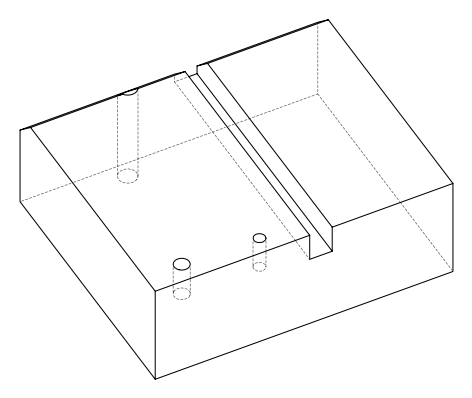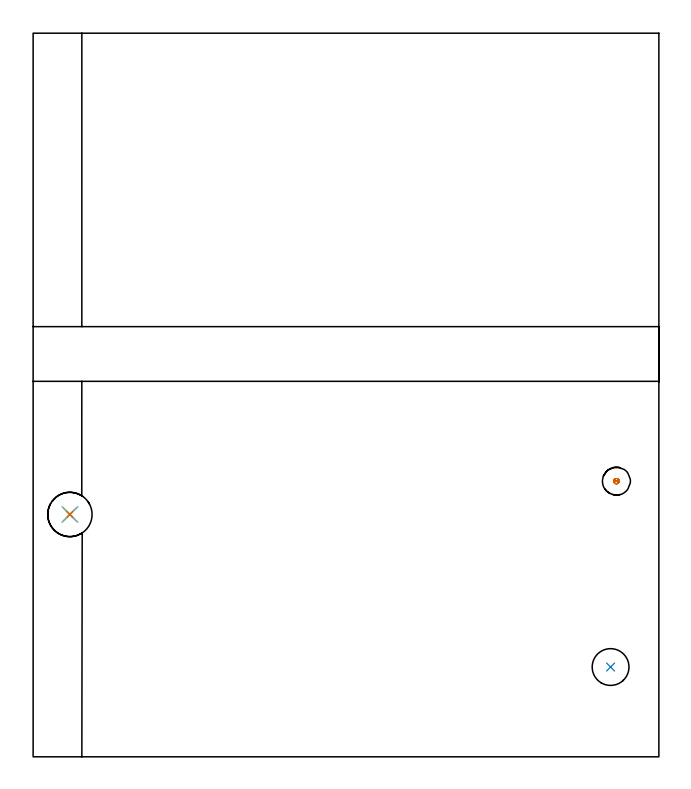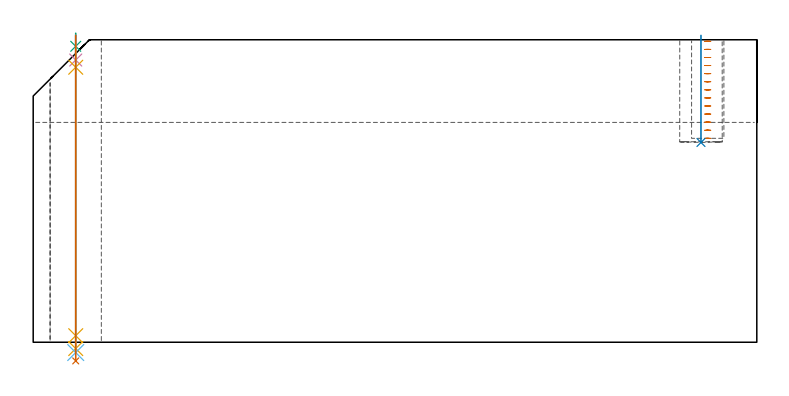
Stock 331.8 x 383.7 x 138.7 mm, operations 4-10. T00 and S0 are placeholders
(PLAN: 10 operations, 8 tool changes, 42.9 min)
(1 AREA_MILL | FG_CHAMFER_SURFACE | UGT0205_001 | 15.28 min | 68732 mm3)
(2 AREA_MILL_1 | FG_CHAMFER_SURFACE_1 | UGT0205_001 | 12.68 min | 54556 mm3)
(3 MILL_RECTANGULAR_SLOT | SLOT_RECTANGULAR | UGT0201_094 | Follow Part, ap 5, ae 75% | 12.18 min | 359152 mm3)
(4 MILL_BLIND_HOLE_FROM_SOLID_MATERIAL | STEP1POCKET | NXT0201_011 | Spiral | 0.7 min | 7743 mm3)
(5 INDEXABLE_INSERT_DRILL_BLIND_HOLE_FROM_SOLID | STEP1POCKET_1 | NXT0302_010 | 0.2 min | 14088 mm3)
(6 SPOT_DRILL | STEP1HOLE | NXT0321_9005460120000 | 0.05 min | 3 mm3)
(7 DRILL_BLIND_HOLE_INTO_CENTER | STEP1HOLE | NXT0301_033 | 0.05 min | 178 mm3)
(8 GUN_DRILL_THROUGH_HOLE | STEP1HOLE | UGT0307_002 | 0.62 min | 3653 mm3)
(9 SPADE_DRILL_TO_ENLARGE_THROUGH_HOLE | STEP1HOLE | UGT0306_005 | 0.58 min | 18183 mm3)
(10 DRILL_TO_ENLARGE_THROUGH_HOLE | STEP1HOLE | UGT0301_056 | 0.6 min | 35434 mm3)
(TOOL UGT0205_001 | Chamfer Mill 20 x 3 x 45 deg. | D20 FL50 Z2)
(TOOL UGT0201_094 | End mill 20 mm | D20 FL38 Z4)
(TOOL NXT0201_011 | ENDMILL 12mm [2P460-1200-NA 1630] | D12 FL38 Z6)
(TOOL NXT0302_010 | Index. Insert Drill 19.5mm [880-D1950L25-05] | D19.5 PA176 FL98 Z2)
(TOOL NXT0321_9005460120000 | NC Spot Drill, 142deg, 12mm, Carbide, Uncoated | D12 PA142 FL30 Z2)
(TOOL NXT0301_033 | Carbide Drill 6.2mm [860.1-0620-031A1-MM 2214] | D6.2 PA140 FL53 Z2)
(TOOL UGT0307_002 | Gun Drill 6 mm | D6 PA130 FL24 Z1)
(TOOL UGT0306_005 | Spade Drill 14.5mm | D14.5 PA132 FL10 Z2)
(TOOL UGT0301_056 | Twist Drill 23.5 mm | D23.5 PA118 FL155 Z2)
(OP 4 MILL_BLIND_HOLE_FROM_SOLID_MATERIAL)
G17 G21 G94 G90
T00 M6
G54
G17 G0 G90 X309.3 Y146.2 S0 M3
G43 Z148.7 H1
Z137.992
G94 G3 X310. Y146.9 R0.7 F250.
X309.3 Y147.6 R0.7
X307.9 Y146.2 R1.4
X309.3 Y147.6 R-1.4
X308.6 Y146.9 R0.7
X309.3 Y146.2 R0.7
G0 Z134.285
G3 X310. Y146.9 R0.7
X309.3 Y147.6 R0.7
X307.9 Y146.2 R1.4
X309.3 Y147.6 R-1.4
X308.6 Y146.9 R0.7
X309.3 Y146.2 R0.7
G0 Z130.577
G3 X310. Y146.9 R0.7
X309.3 Y147.6 R0.7
X307.9 Y146.2 R1.4
X309.3 Y147.6 R-1.4
X308.6 Y146.9 R0.7
X309.3 Y146.2 R0.7
G0 Z126.869
G3 X310. Y146.9 R0.7
X309.3 Y147.6 R0.7
X307.9 Y146.2 R1.4
X309.3 Y147.6 R-1.4
X308.6 Y146.9 R0.7
X309.3 Y146.2 R0.7
G0 Z123.162
G3 X310. Y146.9 R0.7
X309.3 Y147.6 R0.7
X307.9 Y146.2 R1.4
X309.3 Y147.6 R-1.4
X308.6 Y146.9 R0.7
X309.3 Y146.2 R0.7
G0 Z119.454
G3 X310. Y146.9 R0.7
X309.3 Y147.6 R0.7
X307.9 Y146.2 R1.4
X309.3 Y147.6 R-1.4
X308.6 Y146.9 R0.7
X309.3 Y146.2 R0.7
G0 Z115.746
G3 X310. Y146.9 R0.7
X309.3 Y147.6 R0.7
X307.9 Y146.2 R1.4
X309.3 Y147.6 R-1.4
X308.6 Y146.9 R0.7
X309.3 Y146.2 R0.7
G0 Z112.038
G3 X310. Y146.9 R0.7
X309.3 Y147.6 R0.7
X307.9 Y146.2 R1.4
X309.3 Y147.6 R-1.4
X308.6 Y146.9 R0.7
X309.3 Y146.2 R0.7
G0 Z108.331
G3 X310. Y146.9 R0.7
X309.3 Y147.6 R0.7
X307.9 Y146.2 R1.4
X309.3 Y147.6 R-1.4
X308.6 Y146.9 R0.7
X309.3 Y146.2 R0.7
G0 Z104.623
G3 X310. Y146.9 R0.7
X309.3 Y147.6 R0.7
X307.9 Y146.2 R1.4
X309.3 Y147.6 R-1.4
X308.6 Y146.9 R0.7
X309.3 Y146.2 R0.7
G0 Z100.915
G3 X310. Y146.9 R0.7
X309.3 Y147.6 R0.7
X307.9 Y146.2 R1.4
X309.3 Y147.6 R-1.4
X308.6 Y146.9 R0.7
X309.3 Y146.2 R0.7
G0 Z97.208
G3 X310. Y146.9 R0.7
X309.3 Y147.6 R0.7
X307.9 Y146.2 R1.4
X309.3 Y147.6 R-1.4
X308.6 Y146.9 R0.7
X309.3 Y146.2 R0.7
G0 Z93.5
G3 X310. Y146.9 R0.7
X309.3 Y147.6 R0.7
X307.9 Y146.2 R1.4
X309.3 Y147.6 R-1.4
X308.6 Y146.9 R0.7
X309.3 Y146.2 R0.7
G0 Z148.7
M5
M2
(OP 5 INDEXABLE_INSERT_DRILL_BLIND_HOLE_FROM_SOLID)
G17 G21 G94 G90
T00 M6
G54
G17 G0 G90 X306.2 Y47.6 S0 M3
G43 Z148.7 H1
G94 G81 G98 Z91.6 F250. R140.7
G80
M5
M2
(OP 6 SPOT_DRILL)
G17 G21 G94 G90
T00 M6
G54
G17 G0 G90 X19.5 Y128.5 S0 M3
G43 Z148.7 H0
G94 G81 G98 Z135.7 F250. R141.7
G80
M5
M2
(OP 7 DRILL_BLIND_HOLE_INTO_CENTER)
G17 G21 G94 G90
T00 M6
G54
G17 G0 G90 X19.5 Y128.5 S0 M3
G43 Z148.7 H1
G94 G81 G98 Z129.4 F250. R140.7
G80
M5
M2
(OP 8 GUN_DRILL_THROUGH_HOLE)
G17 G21 G94 G90
T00 M6
G54
G17 G0 G90 X19.5 Y128.5 M8
G43 Z148.7 H0
Z136.132
S716 M3
G94 G1 Z126.093 F125. M26
G4 X.084
Z3. F250.
G4 X.084
Z-2.899 F125.
G4 X.084
M5
M9
G0 Z136.132
Z148.7
M2
(OP 9 SPADE_DRILL_TO_ENLARGE_THROUGH_HOLE)
G17 G21 G94 G90
T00 M6
G54
G17 G0 G90 X19.5 Y128.5 S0 M3
G43 Z148.7 H0
G94 G73 G98 Z-4.728 F250. Q14.343 R140.7
G80
M5
M2
(OP 10 DRILL_TO_ENLARGE_THROUGH_HOLE)
G17 G21 G94 G90
T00 M6
G54
G17 G0 G90 X19.5 Y128.5 S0 M3
G43 Z148.7 H0
G94 G73 G98 Z-8.56 F250. Q21.037 R140.7
G80
M5
M2
